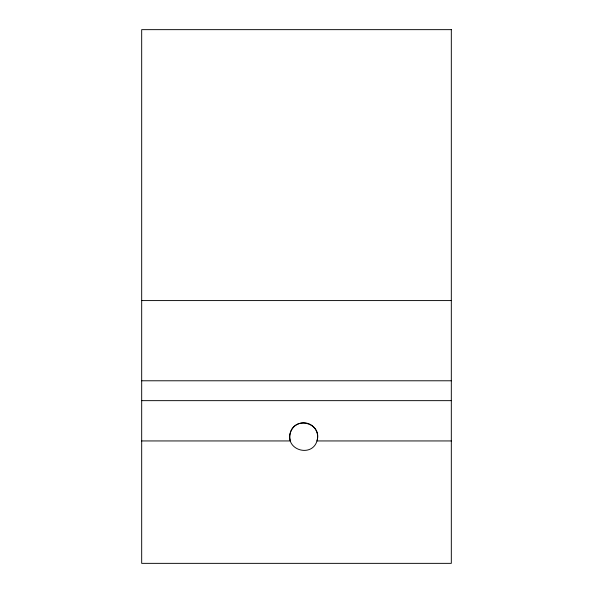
<?xml version="1.0" encoding="UTF-8"?>
<svg xmlns="http://www.w3.org/2000/svg" width="593" height="593" viewBox="0 0 593 593"><rect width="100%" height="100%" fill="white"/><g stroke="black" fill="none" stroke-linecap="round" stroke-linejoin="round"><path stroke-width="0.89" d="M317.159 440.332C322.014 422.905 294.743 415.597 290.236 433.12C285.381 450.547 312.652 457.855 317.159 440.332A13.958 13.921 0 0 0 303.698 422.772A13.958 13.921 0 0 0 290.222 440.332M141.683 300.584L451.317 300.584M141.683 380.78L451.317 380.78M141.683 400.653L451.317 400.653M141.683 440.94L290.488 440.94M316.907 440.94L451.317 440.94M451.317 29.65L141.683 29.65L141.683 563.35L451.317 563.35L451.317 29.65"/></g></svg>
